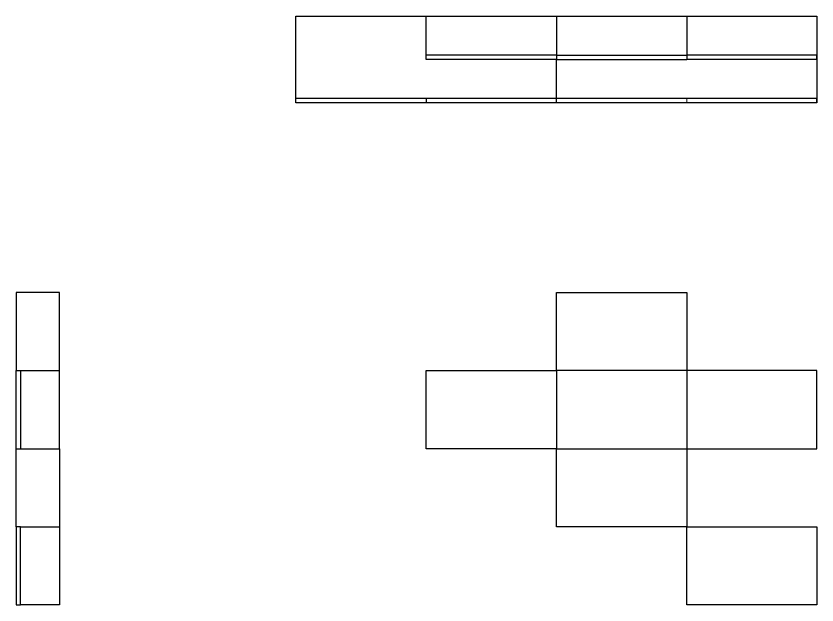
# Model space of a CAD drawing. Header units: millimetres. Extents: x 162 to 1697, y -125 to 545.
# Drawn here: x 181.9 to 550.9, y 194 to 465.3 of the extents above; entities that cross this region are included whole.
import ezdxf

# ---------------------------------------------------------------- set-up
doc = ezdxf.new("R2010")
doc.units = ezdxf.units.MM
doc.layers.get('0').update_dxf_attribs({"color": 255})
doc.layers.add('A-FURN', color=8, linetype='Continuous', lineweight=18)
doc.layers.add('GIUNZIONI', color=2, linetype='Continuous')

msp = doc.modelspace()

# ---------------------------------------------------------------- linework, layer by layer
for p, q in [((430.92, 465.33), (490.92, 465.33)), ((430.92, 465.33), (430.92, 445.33)), ((490.92, 465.33), (490.92, 445.33)), ((430.92, 447.33), (490.92, 447.33)), ((430.92, 445.33), (490.92, 445.33)), ((181.95, 265.97), (181.95, 301.97)), ((181.95, 301.97), (201.95, 301.97)), ((183.95, 301.97), (183.95, 265.97)), ((201.95, 265.97), (201.95, 301.97)), ((370.92, 265.97), (370.92, 301.97)), ((370.92, 301.97), (430.92, 301.97)), ((430.92, 301.97), (430.92, 265.97)), ((550.92, 301.97), (490.92, 301.97)), ((490.92, 301.97), (490.92, 265.97)), ((550.92, 265.97), (550.92, 301.97)), ((181.95, 265.97), (201.95, 265.97)), ((430.92, 265.97), (370.92, 265.97)), ((490.92, 265.97), (550.92, 265.97)), ((183.95, 229.97), (181.95, 229.97)), ((181.95, 229.97), (181.95, 193.97)), ((183.95, 193.97), (183.95, 229.97)), ((183.95, 229.97), (201.95, 229.97)), ((201.95, 229.97), (201.95, 193.97)), ((181.95, 193.97), (183.95, 193.97)), ((201.95, 193.97), (183.95, 193.97))]:
    msp.add_line(p, q)
for points in [[(490.92, 301.97), (430.92, 301.97), (430.92, 337.97), (490.92, 337.97), (490.92, 301.97)], [(490.92, 229.97), (430.92, 229.97), (430.92, 265.97), (490.92, 265.97), (490.92, 229.97)], [(490.92, 193.97), (490.92, 229.97), (550.92, 229.97), (550.92, 193.97), (490.92, 193.97)]]:
    msp.add_lwpolyline(points)
at = {"layer": 'A-FURN'}
msp.add_line((490.92, 427.33), (490.92, 425.33), dxfattribs=at)
at = {"layer": 'GIUNZIONI'}
for p, q in [((310.92, 425.33), (310.92, 465.33)), ((310.92, 465.33), (430.92, 465.33)), ((370.92, 445.33), (370.92, 465.33)), ((490.92, 465.33), (550.92, 465.33)), ((550.92, 465.33), (550.92, 425.33)), ((550.92, 465.33), (550.92, 445.33)), ((430.92, 447.33), (370.92, 447.33)), ((550.92, 447.33), (490.92, 447.33)), ((550.92, 445.33), (550.92, 447.33)), ((430.92, 445.33), (370.92, 445.33)), ((430.92, 425.33), (430.92, 445.33)), ((550.92, 445.33), (490.92, 445.33)), ((550.92, 427.33), (310.92, 427.33)), ((550.92, 425.33), (310.92, 425.33)), ((370.92, 427.33), (370.92, 425.33)), ((550.92, 425.33), (550.92, 427.33)), ((201.95, 337.97), (181.95, 337.97)), ((181.95, 337.97), (181.95, 301.97)), ((201.95, 301.97), (201.95, 337.97)), ((181.95, 229.97), (181.95, 265.97)), ((201.95, 265.97), (201.95, 229.97))]:
    msp.add_line(p, q, dxfattribs=at)

doc.saveas('drawing.dxf')
